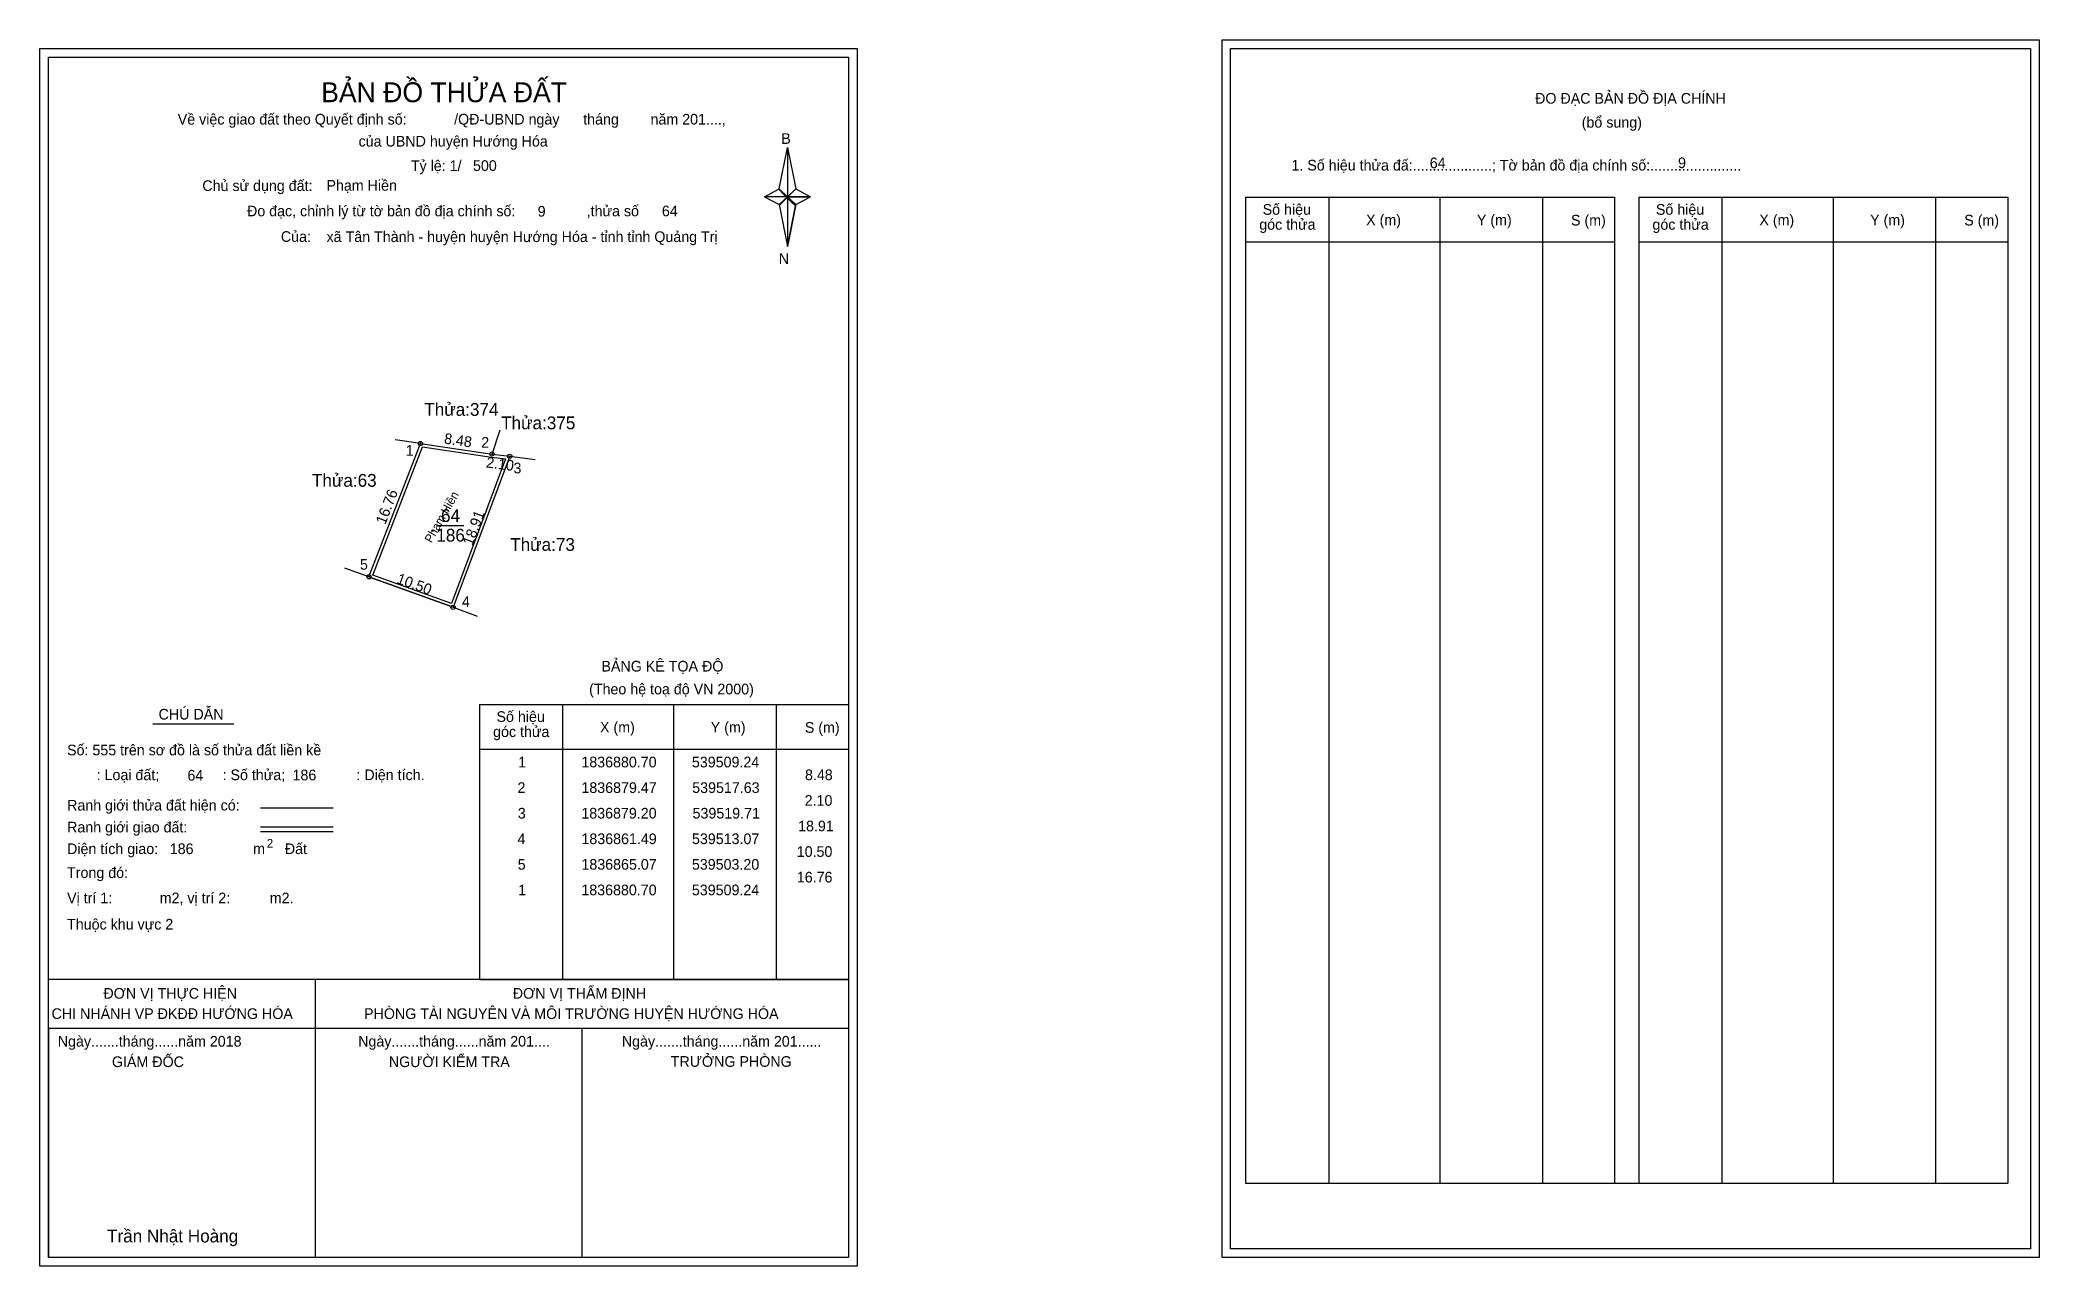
# Model space of a CAD drawing. Extents: x 539465 to 539699, y 1836784 to 1836928.
import ezdxf

# ---------------------------------------------------------------- set-up
doc = ezdxf.new("R2010")
doc.units = 0
for name, color, linetype in [('Level 1', 7, 'Continuous'), ('Level 10', 7, 'Continuous'), ('Level 11', 7, 'Continuous'), ('Level 13', 7, 'Continuous'), ('Level 27', 7, 'Continuous'), ('Level 28', 7, 'Continuous'), ('Level 3', 7, 'Continuous'), ('Level 36', 7, 'Continuous'), ('Level 49', 7, 'Continuous'), ('Level 5', 7, 'Continuous'), ('Level 53', 7, 'Continuous'), ('Level 55', 7, 'Continuous'), ('Level 6', 7, 'Continuous'), ('Level 63', 7, 'Continuous'), ('Level 9', 7, 'Continuous')]:
    doc.layers.add(name, color=color, linetype=linetype)

msp = doc.modelspace()

# ---------------------------------------------------------------- linework, layer by layer
at = {"layer": 'Level 1'}
for p, q in [((539604.26, 1836927.03), (539604.26, 1836927.03)), ((539465.6, 1836926.03), (539465.6, 1836926.03)), ((539551.31, 1836910.59), (539552.3, 1836915.41)), ((539552.3, 1836915.41), (539552.3, 1836909.64)), ((539552.3, 1836915.41), (539553.28, 1836910.59)), ((539549.59, 1836909.64), (539551.31, 1836910.59)), ((539551.31, 1836910.59), (539552.3, 1836909.64)), ((539552.22, 1836909.53), (539551.31, 1836910.48)), ((539552.3, 1836909.64), (539551.31, 1836908.72)), ((539553.21, 1836910.48), (539552.22, 1836909.53)), ((539552.22, 1836909.53), (539553.21, 1836910.48)), ((539553.28, 1836910.59), (539552.3, 1836909.64)), ((539552.3, 1836909.64), (539552.3, 1836903.79)), ((539552.3, 1836909.64), (539555, 1836909.64)), ((539552.3, 1836909.64), (539553.28, 1836908.72)), ((539553.28, 1836908.72), (539555, 1836909.64)), ((539552.22, 1836909.53), (539551.31, 1836908.61)), ((539551.31, 1836908.61), (539552.22, 1836909.53)), ((539551.31, 1836908.72), (539552.3, 1836903.79)), ((539553.21, 1836908.61), (539552.22, 1836909.53)), ((539553.28, 1836908.72), (539552.3, 1836903.79)), ((539606.03, 1836909.6), (539649.33, 1836909.6)), ((539615.83, 1836793.97), (539615.83, 1836909.6)), ((539628.86, 1836793.97), (539628.86, 1836909.6)), ((539640.85, 1836909.6), (539640.85, 1836793.97)), ((539649.33, 1836909.6), (539649.33, 1836793.97)), ((539652.16, 1836909.6), (539695.46, 1836909.6)), ((539661.95, 1836793.97), (539661.95, 1836909.6)), ((539674.99, 1836793.97), (539674.99, 1836909.6)), ((539686.98, 1836909.6), (539686.98, 1836793.97)), ((539695.46, 1836909.6), (539695.46, 1836793.97)), ((539606.03, 1836904.34), (539649.33, 1836904.34)), ((539652.16, 1836904.34), (539695.46, 1836904.34)), ((539516.15, 1836850.11), (539559.45, 1836850.11)), ((539525.95, 1836817.85), (539525.95, 1836850.11)), ((539538.98, 1836817.85), (539538.98, 1836850.11)), ((539550.97, 1836850.11), (539550.97, 1836817.85)), ((539516.15, 1836844.85), (539559.45, 1836844.85)), ((539490.49, 1836837.96), (539499, 1836837.96)), ((539490.49, 1836835.73), (539499, 1836835.73)), ((539490.49, 1836835.18), (539499, 1836835.18)), ((539519.02, 1836817.85), (539465.6, 1836817.85)), ((539559.45, 1836817.85), (539507.03, 1836817.85)), ((539516.15, 1836817.85), (539559.45, 1836817.85)), ((539559.45, 1836812.08), (539465.6, 1836812.08)), ((539465.6, 1836785.24), (539465.6, 1836812.08)), ((539606.03, 1836793.97), (539695.46, 1836793.97)), ((539698.11, 1836786.24), (539698.11, 1836786.24)), ((539559.45, 1836785.24), (539559.45, 1836785.24))]:
    msp.add_line(p, q, dxfattribs=at)
for points in [[(539551.31, 1836910.59), (539552.3, 1836915.41), (539552.3, 1836909.64)], [(539549.59, 1836909.64), (539551.31, 1836908.72), (539552.3, 1836909.64)], [(539552.3, 1836909.64), (539553.28, 1836910.59), (539555, 1836909.64)], [(539552.3, 1836909.64), (539552.3, 1836903.79), (539553.28, 1836908.72)]]:
    msp.add_lwpolyline(points, close=True, dxfattribs=at)
at = {"layer": 'Level 10'}
msp.add_line((539503.2, 1836865.07), (539513.07, 1836861.49), dxfattribs=at)
for points in [[(539503.2, 1836865.07), (539509.24, 1836880.7), (539517.63, 1836879.47), (539519.71, 1836879.2), (539513.07, 1836861.49)], [(539503.65, 1836865.27), (539509.47, 1836880.32), (539517.58, 1836879.12), (539519.23, 1836878.91), (539512.87, 1836861.94)]]:
    msp.add_lwpolyline(points, close=True, dxfattribs=at)
at = {"layer": 'Level 11'}
for centre in [(539509.24, 1836880.7), (539517.63, 1836879.47), (539519.71, 1836879.2), (539503.2, 1836865.07), (539503.2, 1836865.07), (539513.07, 1836861.49)]:
    msp.add_circle(centre, 0.25, dxfattribs=at)
at = {"layer": 'Level 27'}
for p, q in [((539517.63, 1836879.47), (539518.6, 1836882.31)), ((539509.24, 1836880.7), (539506.27, 1836881.14)), ((539519.71, 1836879.2), (539522.69, 1836878.81)), ((539503.2, 1836865.07), (539500.38, 1836866.09)), ((539513.07, 1836861.49), (539515.89, 1836860.47))]:
    msp.add_line(p, q, dxfattribs=at)
at = {"layer": 'Level 3'}
for p, q in [((539606.03, 1836909.6), (539606.03, 1836793.97)), ((539652.16, 1836909.6), (539652.16, 1836793.97)), ((539516.15, 1836850.11), (539516.15, 1836817.85))]:
    msp.add_line(p, q, dxfattribs=at)
at = {"layer": 'Level 5'}
for p, q in [((539477.86, 1836847.84), (539487.33, 1836847.84)), ((539496.89, 1836817.85), (539496.89, 1836785.24)), ((539465.6, 1836812.08), (539465.6, 1836785.24)), ((539465.6, 1836812.08), (539465.6, 1836785.24)), ((539528.17, 1836812.08), (539528.17, 1836785.24))]:
    msp.add_line(p, q, dxfattribs=at)
at = {"layer": 'Level 63'}
for points in [[(539464.6, 1836927.03), (539560.45, 1836927.03), (539560.45, 1836784.24), (539464.6, 1836784.24)], [(539603.27, 1836928.03), (539699.12, 1836928.03), (539699.12, 1836785.24), (539603.27, 1836785.24)], [(539604.27, 1836927.03), (539698.12, 1836927.03), (539698.12, 1836786.24), (539604.27, 1836786.24)], [(539465.6, 1836926.03), (539559.45, 1836926.03), (539559.45, 1836785.24), (539465.6, 1836785.24)]]:
    msp.add_lwpolyline(points, close=True, dxfattribs=at)
at = {"layer": 'Level 9'}
msp.add_line((539511.1, 1836871.1), (539514.34, 1836871.1), dxfattribs=at)

# ---------------------------------------------------------------- texts
at = {"layer": 'Level 1'}
for s, height, p in [('BẢN ĐỒ THỬA ĐẤT', 2.3328, (539497.59, 1836920.73)), ('ĐO ĐẠC BẢN ĐỒ ĐỊA CHÍNH', 1.25, (539640, 1836920.56)), ('Về việc giao đất theo Quyết định số:            /QĐ-UBND ngày      tháng        năm 201....,      ', 1.25, (539480.76, 1836918.11)), ('(bổ sung)', 1.25, (539645.47, 1836917.75)), ('của UBND huyện Hướng Hóa', 1.25, (539501.98, 1836915.53)), ('B', 1.25, (539551.57, 1836915.84)), ('1. Số hiệu thửa đấ:....................; Tờ bản đồ địa chính số:.......................', 1.25, (539611.42, 1836912.72)), ('Chủ sử dụng đất:', 1.25, (539483.65, 1836910.32)), ('Đo đạc, chỉnh lý từ tờ bản đồ địa chính số:                  ,thửa số                 ', 1.25, (539488.89, 1836907.35)), ('Số hiệu', 1.25, (539608.04, 1836907.53)), ('X (m)', 1.25, (539620.18, 1836906.3)), ('Y (m)', 1.25, (539633.17, 1836906.3)), ('S (m)', 1.25, (539644.21, 1836906.27)), ('Số hiệu', 1.25, (539654.17, 1836907.53)), ('X (m)', 1.25, (539666.31, 1836906.3)), ('Y (m)', 1.25, (539679.3, 1836906.3)), ('S (m)', 1.25, (539690.34, 1836906.27)), ('Của:', 1.25, (539492.86, 1836904.35)), ('góc thửa', 1.25, (539607.64, 1836905.77)), ('góc thửa', 1.25, (539653.77, 1836905.77)), ('N', 1.25, (539551.27, 1836901.76)), ('BẢNG KÊ TỌA ĐỘ', 1.25, (539530.47, 1836853.96)), ('(Theo hệ toạ độ VN 2000)', 1.25, (539529.02, 1836851.28)), ('CHÚ DẪN', 1.25, (539478.52, 1836848.33)), ('Số hiệu', 1.25, (539518.16, 1836848.05)), ('góc thửa', 1.25, (539517.76, 1836846.28)), ('X (m)', 1.25, (539530.3, 1836846.81)), ('Y (m)', 1.25, (539543.29, 1836846.81)), ('S (m)', 1.25, (539554.33, 1836846.78)), ('Số: 555 trên sơ đồ là số thửa đất liền kề', 1.25, (539467.78, 1836844.13)), (': Loại đất;                : Số thửa;                  : Diện tích.', 1.25, (539471.25, 1836841.22)), ('Ranh giới thửa đất hiện có:', 1.25, (539467.78, 1836837.66)), ('Ranh giới giao đất:', 1.25, (539467.78, 1836835.09)), ('Diện tích giao:                                Đất ', 1.25, (539467.78, 1836832.55)), ('m', 1.25, (539489.61, 1836832.56)), ('2', 1, (539491.22, 1836833.32)), ('Trong đó: ', 1.25, (539467.78, 1836829.75)), ('Vị trí 1:            m2, vị trí 2:          m2.', 1.25, (539467.78, 1836826.78)), ('Thuộc khu vực 2', 1.25, (539467.78, 1836823.7)), ('ĐƠN VỊ THỰC HIỆN', 1.25, (539472.04, 1836815.59)), ('ĐƠN VỊ THẨM ĐỊNH', 1.25, (539520.07, 1836815.59)), ('CHI NHÁNH VP ĐKĐĐ HƯỚNG HÓA', 1.25, (539465.96, 1836813.21)), ('PHÒNG TÀI NGUYÊN VÀ MÔI TRƯỜNG HUYỆN HƯỚNG HÓA', 1.25, (539502.62, 1836813.21)), ('Ngày.......tháng......năm 2018', 1.25, (539466.69, 1836809.97)), ('Ngày.......tháng......năm 201....', 1.25, (539501.93, 1836809.97)), ('Ngày.......tháng......năm 201......', 1.25, (539532.86, 1836809.97)), ('GIÁM ĐỐC', 1.25, (539473.04, 1836807.57)), ('NGƯỜI KIỂM TRA', 1.25, (539505.53, 1836807.57)), ('TRƯỞNG PHÒNG', 1.25, (539538.6, 1836807.6)), ('Trần Nhật Hoàng', 1.5, (539472.47, 1836787.01))]:
    msp.add_text(s, height=height, dxfattribs=at).set_placement(p)
at = {"layer": 'Level 11'}
msp.add_text('Tỷ lệ: 1/', height=1.25, dxfattribs=at).set_placement((539508.11, 1836912.66))
at = {"layer": 'Level 13'}
for s, p in [('64', (539511.65, 1836871.5)), ('.', (539510.4, 1836870.35)), ('186', (539511.1, 1836869.2))]:
    msp.add_text(s, height=1.5, dxfattribs=at).set_placement(p)
at = {"layer": 'Level 28'}
msp.add_text('Phạm Hiền', height=1, rotation=60.5487, dxfattribs=at).set_placement((539510.53, 1836868.97))
at = {"layer": 'Level 36'}
for s, p in [('Thửa:374', (539509.69, 1836883.95)), ('Thửa:375', (539518.7, 1836882.37)), ('Thửa:63', (539496.51, 1836875.63)), ('Thửa:73', (539519.77, 1836868.11))]:
    msp.add_text(s, height=1.5, dxfattribs=at).set_placement(p)
at = {"layer": 'Level 49'}
for s, rotation, p in [('8.48', 351.6429, (539511.95, 1836880.71)), ('2.10', 352.5584, (539516.89, 1836877.9)), ('16.76', 68.8691, (539505.11, 1836871.12)), ('18.91', 69.4519, (539515.33, 1836868.64)), ('10.50', 340.086, (539506.35, 1836864.35))]:
    msp.add_text(s, height=1.25, rotation=rotation, dxfattribs=at).set_placement(p)
at = {"layer": 'Level 53'}
for s, p in [('1', (539520.7, 1836842.72)), ('1836880.70', (539528.11, 1836842.72)), ('539509.24', (539541.08, 1836842.72)), ('8.48', (539554.35, 1836841.22)), ('2', (539520.62, 1836839.72)), ('1836879.47', (539528.12, 1836839.72)), ('539517.63', (539541.12, 1836839.72)), ('2.10', (539554.31, 1836838.22)), ('3', (539520.66, 1836836.72)), ('1836879.20', (539528.11, 1836836.72)), ('539519.71', (539541.16, 1836836.72)), ('4', (539520.62, 1836833.72)), ('1836861.49', (539528.12, 1836833.72)), ('539513.07', (539541.09, 1836833.72)), ('18.91', (539553.54, 1836835.22)), ('10.50', (539553.38, 1836832.22)), ('5', (539520.65, 1836830.72)), ('1836865.07', (539528.12, 1836830.72)), ('539503.20', (539541.08, 1836830.72)), ('16.76', (539553.39, 1836829.22)), ('1', (539520.7, 1836827.72)), ('1836880.70', (539528.11, 1836827.72)), ('539509.24', (539541.08, 1836827.72))]:
    msp.add_text(s, height=1.25, dxfattribs=at).set_placement(p)
at = {"layer": 'Level 55'}
for s, height, p in [('374', 0.055, (539509.18, 1836880.65)), ('374', 0.055, (539509.18, 1836880.65)), ('1', 0.2, (539509.19, 1836880.7)), ('63', 0.055, (539509.21, 1836880.65)), ('63', 0.055, (539509.21, 1836880.65)), ('374', 0.055, (539517.57, 1836879.42)), ('375', 0.055, (539517.57, 1836879.42)), ('374', 0.055, (539517.57, 1836879.42)), ('2', 0.2, (539517.56, 1836879.47)), ('3', 0.2, (539519.65, 1836879.2)), ('375', 0.055, (539519.65, 1836879.14)), ('73', 0.055, (539519.67, 1836879.14)), ('5', 0.2, (539503.14, 1836865.07)), ('63', 0.055, (539503.16, 1836865.01)), ('63', 0.055, (539503.16, 1836865.01)), ('4', 0.2, (539513, 1836861.49)), ('73', 0.055, (539513.04, 1836861.43))]:
    msp.add_text(s, height=height, dxfattribs=at).set_placement(p)
at = {"layer": 'Level 6'}
for s, p in [('500', (539515.4, 1836912.67)), ('64', (539627.64, 1836912.99)), ('9', (539656.77, 1836913)), ('Phạm Hiền', (539498.21, 1836910.35)), ('9', (539522.99, 1836907.31)), ('64', (539537.56, 1836907.35)), ('xã Tân Thành - huyện huyện Hướng Hóa - tỉnh tỉnh Quảng Trị', (539498.22, 1836904.33)), ('64', (539481.9, 1836841.17)), ('186', (539494.23, 1836841.2)), ('186', (539479.83, 1836832.55))]:
    msp.add_text(s, height=1.25, dxfattribs=at).set_placement(p)
at = {"layer": 'Level 9'}
for s, p in [('1', (539507.51, 1836879.27)), ('2', (539516.37, 1836880.21)), ('3', (539520.15, 1836877.2)), ('5', (539502.14, 1836865.9)), ('4', (539514.1, 1836861.53))]:
    msp.add_text(s, height=1.25, dxfattribs=at).set_placement(p)

doc.saveas('drawing.dxf')
